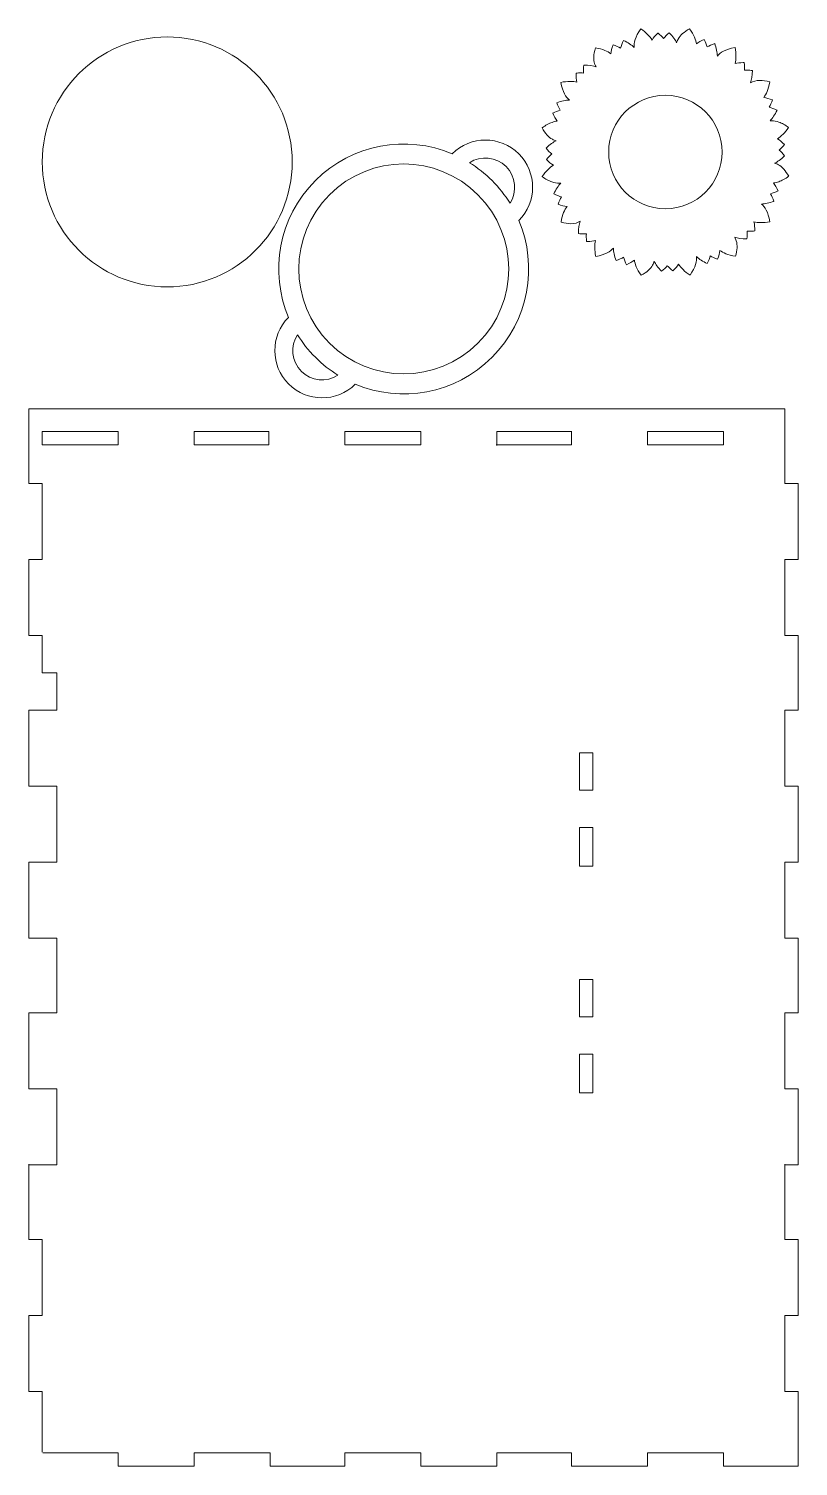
# Model space of a CAD drawing. Header units: millimetres. Extents: x -85 to 85, y -161 to 156.
import ezdxf

# ---------------------------------------------------------------- set-up
doc = ezdxf.new("R2010")
doc.units = ezdxf.units.MM
doc.header["$MEASUREMENT"] = 0
doc.layers.add('Layer 1', color=7, linetype='Continuous')

msp = doc.modelspace()

# ---------------------------------------------------------------- linework, layer by layer
at = {"layer": 'Layer 1', "color": 1, "lineweight": 9}
for points, knots in [([(40.12, 148.44), (40.12, 148.44), (40.14, 148.39), (40.14, 148.39), (40.14, 148.39), (40.21, 148.2), (40.29, 148.02), (40.39, 147.86), (40.39, 147.86), (39.72, 148.09), (38.86, 148.24), (37.69, 148.25), (37.69, 148.25), (37.69, 148.25), (37.68, 148.25), (37.68, 148.25), (37.68, 148.25), (37.68, 148.25), (37.68, 148.24), (37.68, 148.24), (37.68, 148.24), (37.6, 147.6), (37.59, 147.02), (37.64, 146.5), (37.64, 146.5), (37.44, 146.51), (37.23, 146.52), (37.02, 146.52), (37.02, 146.52), (36.69, 146.52), (36.33, 146.5), (35.96, 146.47), (35.96, 146.47), (35.96, 146.47), (35.96, 146.47), (35.96, 146.47), (35.96, 146.47), (35.96, 146.47), (35.96, 146.47), (35.96, 146.47), (35.96, 146.47), (35.94, 145.7), (36, 145.04), (36.14, 144.47), (36.14, 144.47), (35.72, 144.58), (35.22, 144.64), (34.63, 144.64), (34.63, 144.64), (34.03, 144.64), (33.35, 144.57), (32.62, 144.44), (32.62, 144.44), (32.62, 144.44), (32.62, 144.44), (32.62, 144.44), (32.62, 144.44), (32.62, 144.44), (32.62, 144.44), (32.62, 144.44), (32.62, 144.44), (33.01, 142.23), (33.73, 141.17), (34.49, 140.53), (34.49, 140.53), (33.69, 140.51), (32.79, 140.32), (31.74, 139.95), (31.74, 139.95), (31.74, 139.95), (31.73, 139.95), (31.73, 139.95), (31.73, 139.95), (31.73, 139.95), (31.73, 139.94), (31.73, 139.94), (31.73, 139.94), (31.97, 139.27), (32.22, 138.73), (32.49, 138.28), (32.49, 138.28), (31.97, 138.13), (31.42, 137.93), (30.82, 137.65), (30.82, 137.65), (30.82, 137.65), (30.81, 137.65), (30.81, 137.65), (30.81, 137.65), (30.81, 137.65), (30.82, 137.64), (30.82, 137.64), (30.82, 137.64), (31.15, 136.92), (31.49, 136.35), (31.83, 135.9), (31.83, 135.9), (31.45, 135.86), (31.07, 135.77), (30.67, 135.62), (30.67, 135.62), (29.99, 135.37), (29.27, 134.97), (28.48, 134.41), (28.48, 134.41), (28.48, 134.41), (28.48, 134.41), (28.48, 134.41), (28.48, 134.41), (28.48, 134.41), (28.48, 134.4), (28.48, 134.4), (28.48, 134.4), (29.16, 133.17), (29.9, 132.35), (30.74, 131.89), (30.74, 131.89), (31.02, 131.74), (31.3, 131.63), (31.58, 131.56), (31.58, 131.56), (30.95, 131.26), (30.23, 130.76), (29.39, 129.92), (29.39, 129.92), (29.39, 129.92), (29.39, 129.92), (29.39, 129.92), (29.39, 129.92), (29.39, 129.92), (29.39, 129.92), (29.39, 129.92), (29.39, 129.92), (29.8, 129.4), (30.2, 128.98), (30.6, 128.66), (30.6, 128.66), (30.22, 128.32), (29.83, 127.92), (29.43, 127.45), (29.43, 127.45), (29.43, 127.45), (29.43, 127.44), (29.43, 127.44), (29.43, 127.44), (29.43, 127.44), (29.43, 127.44), (29.43, 127.44), (29.43, 127.44), (29.96, 126.88), (30.47, 126.46), (30.97, 126.16), (30.97, 126.16), (30.14, 125.65), (29.33, 124.84), (28.5, 123.65), (28.5, 123.65), (28.5, 123.65), (28.5, 123.65), (28.5, 123.65), (28.5, 123.65), (28.5, 123.65), (28.5, 123.64), (28.5, 123.64), (28.5, 123.64), (29.27, 123.11), (29.97, 122.73), (30.63, 122.49), (30.63, 122.49), (31.2, 122.29), (31.72, 122.19), (32.25, 122.19), (32.25, 122.19), (32.37, 122.19), (32.48, 122.2), (32.59, 122.21), (32.59, 122.21), (32.04, 121.63), (31.53, 120.85), (31.05, 119.85), (31.05, 119.85), (31.05, 119.85), (31.05, 119.85), (31.05, 119.85), (31.05, 119.85), (31.05, 119.85), (31.06, 119.84), (31.06, 119.84), (31.06, 119.84), (31.67, 119.55), (32.24, 119.33), (32.77, 119.19), (32.77, 119.19), (32.5, 118.73), (32.26, 118.19), (32.03, 117.57), (32.03, 117.57), (32.03, 117.57), (32.03, 117.57), (32.03, 117.57), (32.03, 117.57), (32.03, 117.57), (32.03, 117.57), (32.03, 117.57), (32.03, 117.57), (32.75, 117.3), (33.39, 117.13), (33.98, 117.05), (33.98, 117.05), (33.44, 116.37), (32.96, 115.34), (32.67, 113.63), (32.67, 113.63), (32.67, 113.63), (32.67, 113.63), (32.67, 113.63), (32.67, 113.63), (32.67, 113.63), (32.68, 113.63), (32.68, 113.63), (32.68, 113.63), (33.48, 113.39), (34.18, 113.28), (34.82, 113.28), (34.82, 113.28), (35.7, 113.28), (36.35, 113.5), (36.88, 113.8), (36.88, 113.8), (36.64, 113.14), (36.49, 112.27), (36.49, 111.1), (36.49, 111.1), (36.49, 111.1), (36.49, 111.1), (36.49, 111.1), (36.49, 111.1), (36.49, 111.1), (36.49, 111.1), (36.49, 111.1), (36.49, 111.1), (36.88, 111.05), (37.24, 111.03), (37.58, 111.03), (37.58, 111.03), (37.58, 111.03), (37.58, 111.03), (37.58, 111.03), (37.58, 111.03), (37.82, 111.03), (38.03, 111.04), (38.24, 111.06), (38.24, 111.06), (38.2, 110.58), (38.21, 110.02), (38.27, 109.38), (38.27, 109.38), (38.27, 109.38), (38.27, 109.37), (38.27, 109.37), (38.27, 109.37), (38.27, 109.37), (38.27, 109.37), (38.27, 109.37), (38.27, 109.37), (38.36, 109.37), (38.45, 109.37), (38.54, 109.37), (38.54, 109.37), (38.54, 109.37), (38.55, 109.37), (38.55, 109.37), (38.55, 109.37), (39.19, 109.37), (39.77, 109.43), (40.27, 109.56), (40.27, 109.56), (40.03, 108.61), (40.04, 107.46), (40.29, 106.04), (40.29, 106.04), (40.29, 106.04), (40.3, 106.03), (40.3, 106.03), (40.3, 106.03), (40.3, 106.03), (40.3, 106.03), (40.3, 106.03), (40.3, 106.03), (42.5, 106.43), (43.57, 107.15), (44.21, 107.91), (44.21, 107.91), (44.22, 107.11), (44.41, 106.2), (44.78, 105.15), (44.78, 105.15), (44.78, 105.15), (44.79, 105.15), (44.79, 105.15), (44.79, 105.15), (44.79, 105.15), (44.79, 105.15), (44.79, 105.15), (44.79, 105.15), (45.47, 105.39), (46.01, 105.64), (46.46, 105.9), (46.46, 105.9), (46.6, 105.39), (46.81, 104.83), (47.09, 104.24), (47.09, 104.24), (47.09, 104.24), (47.09, 104.23), (47.09, 104.23), (47.09, 104.23), (47.09, 104.23), (47.09, 104.23), (47.09, 104.23), (47.09, 104.23), (47.82, 104.57), (48.39, 104.91), (48.83, 105.25), (48.83, 105.25), (48.93, 104.38), (49.32, 103.31), (50.33, 101.9), (50.33, 101.9), (50.33, 101.9), (50.33, 101.9), (50.33, 101.9), (50.33, 101.9), (50.33, 101.9), (50.33, 101.9), (50.33, 101.9), (50.33, 101.9), (51.57, 102.58), (52.39, 103.32), (52.85, 104.16), (52.85, 104.16), (53, 104.44), (53.1, 104.72), (53.18, 105), (53.18, 105), (53.48, 104.36), (53.99, 103.64), (54.81, 102.81), (54.81, 102.81), (54.81, 102.81), (54.82, 102.81), (54.82, 102.81), (54.82, 102.81), (54.82, 102.81), (54.82, 102.81), (54.82, 102.81), (54.82, 102.81), (55.33, 103.21), (55.75, 103.61), (56.08, 104.02), (56.08, 104.02), (56.4, 103.65), (56.79, 103.26), (57.29, 102.85), (57.29, 102.85), (57.29, 102.85), (57.29, 102.85), (57.29, 102.85), (57.29, 102.85), (57.29, 102.85), (57.3, 102.85), (57.3, 102.85), (57.3, 102.85), (57.85, 103.37), (58.27, 103.89), (58.58, 104.39), (58.58, 104.39), (59.08, 103.56), (59.9, 102.75), (61.09, 101.92), (61.09, 101.92), (61.09, 101.92), (61.09, 101.92), (61.09, 101.92), (61.09, 101.92), (61.09, 101.92), (61.09, 101.92), (61.09, 101.92), (61.09, 101.92), (62.37, 103.76), (62.61, 105.02), (62.53, 106.01), (62.53, 106.01), (63.11, 105.46), (63.88, 104.95), (64.89, 104.47), (64.89, 104.47), (64.89, 104.47), (64.89, 104.47), (64.89, 104.47), (64.89, 104.47), (64.89, 104.47), (64.89, 104.47), (64.89, 104.47), (64.89, 104.47), (65.2, 105.12), (65.41, 105.68), (65.54, 106.18), (65.54, 106.18), (66.01, 105.92), (66.54, 105.68), (67.16, 105.45), (67.16, 105.45), (67.16, 105.45), (67.17, 105.45), (67.17, 105.45), (67.17, 105.45), (67.17, 105.45), (67.17, 105.45), (67.17, 105.45), (67.17, 105.45), (67.45, 106.2), (67.61, 106.84), (67.68, 107.4), (67.68, 107.4), (68.37, 106.86), (69.4, 106.37), (71.1, 106.09), (71.1, 106.09), (71.1, 106.09), (71.11, 106.09), (71.11, 106.09), (71.11, 106.09), (71.11, 106.09), (71.11, 106.09), (71.11, 106.09), (71.11, 106.09), (71.5, 107.45), (71.56, 108.55), (71.29, 109.47), (71.29, 109.47), (71.29, 109.47), (70.93, 110.3), (70.93, 110.3), (70.93, 110.3), (71.6, 110.06), (72.46, 109.91), (73.63, 109.91), (73.63, 109.91), (73.63, 109.91), (73.64, 109.91), (73.64, 109.91), (73.64, 109.91), (73.64, 109.91), (73.64, 109.91), (73.64, 109.91), (73.64, 109.91), (73.72, 110.56), (73.73, 111.14), (73.67, 111.66), (73.67, 111.66), (73.88, 111.64), (74.08, 111.63), (74.3, 111.63), (74.3, 111.63), (74.3, 111.63), (74.3, 111.63), (74.3, 111.63), (74.3, 111.63), (74.63, 111.63), (74.99, 111.65), (75.36, 111.68), (75.36, 111.68), (75.36, 111.68), (75.36, 111.68), (75.36, 111.68), (75.36, 111.68), (75.36, 111.68), (75.36, 111.69), (75.36, 111.69), (75.36, 111.69), (75.38, 112.45), (75.32, 113.11), (75.18, 113.68), (75.18, 113.68), (75.6, 113.58), (76.1, 113.51), (76.69, 113.51), (76.69, 113.51), (77.29, 113.51), (77.96, 113.58), (78.7, 113.71), (78.7, 113.71), (78.7, 113.71), (78.7, 113.71), (78.7, 113.71), (78.7, 113.71), (78.7, 113.71), (78.7, 113.72), (78.7, 113.72), (78.7, 113.72), (78.31, 115.92), (77.58, 116.98), (76.83, 117.62), (76.83, 117.62), (77.63, 117.64), (78.53, 117.83), (79.58, 118.2), (79.58, 118.2), (79.58, 118.2), (79.59, 118.2), (79.59, 118.2), (79.59, 118.2), (79.59, 118.2), (79.59, 118.21), (79.59, 118.21), (79.59, 118.21), (79.35, 118.88), (79.09, 119.43), (78.83, 119.88), (78.83, 119.88), (79.35, 120.02), (79.9, 120.23), (80.5, 120.5), (80.5, 120.5), (80.5, 120.5), (80.5, 120.51), (80.5, 120.51), (80.5, 120.51), (80.5, 120.51), (80.5, 120.51), (80.5, 120.51), (80.5, 120.51), (80.17, 121.24), (79.83, 121.8), (79.49, 122.25), (79.49, 122.25), (79.87, 122.29), (80.25, 122.39), (80.65, 122.53), (80.65, 122.53), (81.33, 122.78), (82.05, 123.18), (82.83, 123.74), (82.83, 123.74), (82.83, 123.74), (82.84, 123.75), (82.84, 123.75), (82.84, 123.75), (82.84, 123.75), (82.84, 123.75), (82.84, 123.75), (82.84, 123.75), (82.16, 124.98), (81.42, 125.81), (80.57, 126.26), (80.57, 126.26), (80.29, 126.42), (80.01, 126.52), (79.74, 126.6), (79.74, 126.6), (80.36, 126.9), (81.08, 127.4), (81.93, 128.23), (81.93, 128.23), (81.93, 128.23), (81.93, 128.23), (81.93, 128.23), (81.93, 128.23), (81.93, 128.23), (81.93, 128.24), (81.93, 128.24), (81.93, 128.24), (81.52, 128.75), (81.12, 129.17), (80.72, 129.5), (80.72, 129.5), (81.1, 129.83), (81.49, 130.23), (81.89, 130.71), (81.89, 130.71), (81.89, 130.71), (81.89, 130.71), (81.89, 130.71), (81.89, 130.71), (81.89, 130.71), (81.89, 130.71), (81.89, 130.71), (81.89, 130.71), (81.36, 131.27), (80.85, 131.69), (80.34, 132), (80.34, 132), (81.18, 132.5), (81.99, 133.32), (82.82, 134.5), (82.82, 134.5), (82.82, 134.5), (82.82, 134.51), (82.82, 134.51), (82.82, 134.51), (82.82, 134.51), (82.81, 134.51), (82.81, 134.51), (82.81, 134.51), (82.05, 135.05), (81.35, 135.42), (80.68, 135.66), (80.68, 135.66), (80.12, 135.86), (79.6, 135.96), (79.07, 135.96), (79.07, 135.96), (78.95, 135.96), (78.84, 135.95), (78.72, 135.94), (78.72, 135.94), (79.28, 136.52), (79.78, 137.3), (80.27, 138.3), (80.27, 138.3), (80.27, 138.3), (80.27, 138.31), (80.27, 138.31), (80.27, 138.31), (80.27, 138.31), (80.26, 138.31), (80.26, 138.31), (80.26, 138.31), (79.65, 138.6), (79.08, 138.82), (78.55, 138.96), (78.55, 138.96), (78.82, 139.43), (79.06, 139.96), (79.29, 140.58), (79.29, 140.58), (79.29, 140.58), (79.29, 140.58), (79.29, 140.58), (79.29, 140.58), (79.29, 140.58), (79.28, 140.59), (79.28, 140.59), (79.28, 140.59), (78.57, 140.85), (77.92, 141.02), (77.34, 141.1), (77.34, 141.1), (77.88, 141.78), (78.36, 142.82), (78.65, 144.52), (78.65, 144.52), (78.65, 144.52), (78.65, 144.53), (78.65, 144.53), (78.65, 144.53), (78.65, 144.53), (78.64, 144.53), (78.64, 144.53), (78.64, 144.53), (77.84, 144.76), (77.14, 144.87), (76.5, 144.87), (76.5, 144.87), (75.62, 144.87), (74.97, 144.65), (74.44, 144.35), (74.44, 144.35), (74.67, 145.01), (74.83, 145.88), (74.83, 147.05), (74.83, 147.05), (74.83, 147.05), (74.83, 147.05), (74.83, 147.05), (74.83, 147.05), (74.83, 147.05), (74.83, 147.06), (74.83, 147.06), (74.83, 147.06), (74.44, 147.1), (74.07, 147.13), (73.74, 147.13), (73.74, 147.13), (73.5, 147.13), (73.28, 147.11), (73.08, 147.09), (73.08, 147.09), (73.11, 147.58), (73.11, 148.13), (73.05, 148.78), (73.05, 148.78), (73.05, 148.78), (73.05, 148.78), (73.05, 148.78), (73.05, 148.78), (73.05, 148.78), (73.05, 148.78), (73.05, 148.78), (73.05, 148.78), (72.95, 148.78), (72.86, 148.78), (72.77, 148.78), (72.77, 148.78), (72.12, 148.78), (71.55, 148.72), (71.05, 148.59), (71.05, 148.59), (71.29, 149.54), (71.28, 150.69), (71.02, 152.12), (71.02, 152.12), (71.02, 152.12), (71.02, 152.12), (71.02, 152.12), (71.02, 152.12), (71.02, 152.12), (71.02, 152.12), (71.02, 152.12), (71.02, 152.12), (68.81, 151.73), (67.75, 151), (67.11, 150.24), (67.11, 150.24), (67.09, 151.04), (66.9, 151.95), (66.53, 153), (66.53, 153), (66.53, 153), (66.53, 153), (66.53, 153), (66.53, 153), (66.53, 153), (66.53, 153), (66.53, 153), (66.53, 153), (65.85, 152.76), (65.31, 152.51), (64.86, 152.25), (64.86, 152.25), (64.71, 152.77), (64.51, 153.32), (64.23, 153.92), (64.23, 153.92), (64.23, 153.92), (64.23, 153.92), (64.23, 153.92), (64.23, 153.92), (64.23, 153.92), (64.23, 153.92), (64.23, 153.92), (64.23, 153.92), (63.5, 153.58), (62.93, 153.24), (62.49, 152.91), (62.49, 152.91), (62.39, 153.78), (62, 154.85), (60.99, 156.25), (60.99, 156.25), (60.99, 156.25), (60.99, 156.26), (60.99, 156.26), (60.99, 156.26), (60.99, 156.26), (60.99, 156.25), (60.99, 156.25), (60.99, 156.25), (59.75, 155.57), (58.93, 154.83), (58.47, 153.99), (58.47, 153.99), (58.32, 153.71), (58.21, 153.43), (58.14, 153.16), (58.14, 153.16), (57.84, 153.79), (57.33, 154.51), (56.51, 155.34), (56.51, 155.34), (56.51, 155.34), (56.5, 155.35), (56.5, 155.35), (56.5, 155.35), (56.5, 155.35), (56.5, 155.34), (56.5, 155.34), (56.5, 155.34), (55.99, 154.94), (55.57, 154.54), (55.24, 154.13), (55.24, 154.13), (54.92, 154.5), (54.53, 154.89), (54.03, 155.31), (54.03, 155.31), (54.03, 155.31), (54.03, 155.31), (54.03, 155.31), (54.03, 155.31), (54.03, 155.31), (54.02, 155.31), (54.02, 155.31), (54.02, 155.31), (53.47, 154.78), (53.05, 154.27), (52.74, 153.76), (52.74, 153.76), (52.24, 154.6), (51.42, 155.41), (50.23, 156.23), (50.23, 156.23), (50.23, 156.23), (50.23, 156.23), (50.23, 156.23), (50.23, 156.23), (50.23, 156.23), (50.23, 156.23), (50.23, 156.23), (50.23, 156.23), (48.94, 154.39), (48.71, 153.13), (48.79, 152.14), (48.79, 152.14), (48.21, 152.69), (47.44, 153.2), (46.43, 153.68), (46.43, 153.68), (46.43, 153.68), (46.43, 153.68), (46.43, 153.68), (46.43, 153.68), (46.43, 153.68), (46.43, 153.68), (46.43, 153.68), (46.43, 153.68), (46.12, 153.03), (45.91, 152.47), (45.78, 151.97), (45.78, 151.97), (45.31, 152.23), (44.77, 152.48), (44.16, 152.7), (44.16, 152.7), (44.16, 152.7), (44.15, 152.7), (44.15, 152.7), (44.15, 152.7), (44.15, 152.7), (44.15, 152.7), (44.15, 152.7), (44.15, 152.7), (43.87, 151.95), (43.71, 151.31), (43.64, 150.75), (43.64, 150.75), (43.64, 150.75), (43.64, 150.74), (43.64, 150.74), (43.64, 150.74), (42.95, 151.29), (41.92, 151.77), (40.22, 152.05), (40.22, 152.05), (39.76, 150.48), (39.8, 149.41), (40.06, 148.6), (40.06, 148.6), (40.06, 148.6), (40.12, 148.44), (40.12, 148.44)], [0, 0, 0, 0, 0.004566, 0.004566, 0.004566, 0.004566, 0.009132, 0.009132, 0.009132, 0.009132, 0.013699, 0.013699, 0.013699, 0.013699, 0.018265, 0.018265, 0.018265, 0.018265, 0.022831, 0.022831, 0.022831, 0.022831, 0.027397, 0.027397, 0.027397, 0.027397, 0.031963, 0.031963, 0.031963, 0.031963, 0.03653, 0.03653, 0.03653, 0.03653, 0.041096, 0.041096, 0.041096, 0.041096, 0.045662, 0.045662, 0.045662, 0.045662, 0.050228, 0.050228, 0.050228, 0.050228, 0.054795, 0.054795, 0.054795, 0.054795, 0.059361, 0.059361, 0.059361, 0.059361, 0.063927, 0.063927, 0.063927, 0.063927, 0.068493, 0.068493, 0.068493, 0.068493, 0.073059, 0.073059, 0.073059, 0.073059, 0.077626, 0.077626, 0.077626, 0.077626, 0.082192, 0.082192, 0.082192, 0.082192, 0.086758, 0.086758, 0.086758, 0.086758, 0.091324, 0.091324, 0.091324, 0.091324, 0.09589, 0.09589, 0.09589, 0.09589, 0.100457, 0.100457, 0.100457, 0.100457, 0.105023, 0.105023, 0.105023, 0.105023, 0.109589, 0.109589, 0.109589, 0.109589, 0.114155, 0.114155, 0.114155, 0.114155, 0.118721, 0.118721, 0.118721, 0.118721, 0.123288, 0.123288, 0.123288, 0.123288, 0.127854, 0.127854, 0.127854, 0.127854, 0.13242, 0.13242, 0.13242, 0.13242, 0.136986, 0.136986, 0.136986, 0.136986, 0.141553, 0.141553, 0.141553, 0.141553, 0.146119, 0.146119, 0.146119, 0.146119, 0.150685, 0.150685, 0.150685, 0.150685, 0.155251, 0.155251, 0.155251, 0.155251, 0.159817, 0.159817, 0.159817, 0.159817, 0.164384, 0.164384, 0.164384, 0.164384, 0.16895, 0.16895, 0.16895, 0.16895, 0.173516, 0.173516, 0.173516, 0.173516, 0.178082, 0.178082, 0.178082, 0.178082, 0.182648, 0.182648, 0.182648, 0.182648, 0.187215, 0.187215, 0.187215, 0.187215, 0.191781, 0.191781, 0.191781, 0.191781, 0.196347, 0.196347, 0.196347, 0.196347, 0.200913, 0.200913, 0.200913, 0.200913, 0.205479, 0.205479, 0.205479, 0.205479, 0.210046, 0.210046, 0.210046, 0.210046, 0.214612, 0.214612, 0.214612, 0.214612, 0.219178, 0.219178, 0.219178, 0.219178, 0.223744, 0.223744, 0.223744, 0.223744, 0.228311, 0.228311, 0.228311, 0.228311, 0.232877, 0.232877, 0.232877, 0.232877, 0.237443, 0.237443, 0.237443, 0.237443, 0.242009, 0.242009, 0.242009, 0.242009, 0.246575, 0.246575, 0.246575, 0.246575, 0.251142, 0.251142, 0.251142, 0.251142, 0.255708, 0.255708, 0.255708, 0.255708, 0.260274, 0.260274, 0.260274, 0.260274, 0.26484, 0.26484, 0.26484, 0.26484, 0.269406, 0.269406, 0.269406, 0.269406, 0.273973, 0.273973, 0.273973, 0.273973, 0.278539, 0.278539, 0.278539, 0.278539, 0.283105, 0.283105, 0.283105, 0.283105, 0.287671, 0.287671, 0.287671, 0.287671, 0.292237, 0.292237, 0.292237, 0.292237, 0.296804, 0.296804, 0.296804, 0.296804, 0.30137, 0.30137, 0.30137, 0.30137, 0.305936, 0.305936, 0.305936, 0.305936, 0.310502, 0.310502, 0.310502, 0.310502, 0.315068, 0.315068, 0.315068, 0.315069, 0.319635, 0.319635, 0.319635, 0.319635, 0.324201, 0.324201, 0.324201, 0.324201, 0.328767, 0.328767, 0.328767, 0.328767, 0.333333, 0.333333, 0.333333, 0.333333, 0.3379, 0.3379, 0.3379, 0.3379, 0.342466, 0.342466, 0.342466, 0.342466, 0.347032, 0.347032, 0.347032, 0.347032, 0.351598, 0.351598, 0.351598, 0.351598, 0.356164, 0.356164, 0.356164, 0.356164, 0.360731, 0.360731, 0.360731, 0.360731, 0.365297, 0.365297, 0.365297, 0.365297, 0.369863, 0.369863, 0.369863, 0.369863, 0.374429, 0.374429, 0.374429, 0.374429, 0.378995, 0.378995, 0.378995, 0.378995, 0.383562, 0.383562, 0.383562, 0.383562, 0.388128, 0.388128, 0.388128, 0.388128, 0.392694, 0.392694, 0.392694, 0.392694, 0.39726, 0.39726, 0.39726, 0.39726, 0.401826, 0.401826, 0.401826, 0.401826, 0.406393, 0.406393, 0.406393, 0.406393, 0.410959, 0.410959, 0.410959, 0.410959, 0.415525, 0.415525, 0.415525, 0.415525, 0.420091, 0.420091, 0.420091, 0.420091, 0.424658, 0.424658, 0.424658, 0.424658, 0.429224, 0.429224, 0.429224, 0.429224, 0.43379, 0.43379, 0.43379, 0.43379, 0.438356, 0.438356, 0.438356, 0.438356, 0.442922, 0.442922, 0.442922, 0.442922, 0.447489, 0.447489, 0.447489, 0.447489, 0.452055, 0.452055, 0.452055, 0.452055, 0.456621, 0.456621, 0.456621, 0.456621, 0.461187, 0.461187, 0.461187, 0.461187, 0.465753, 0.465753, 0.465753, 0.465753, 0.47032, 0.47032, 0.47032, 0.47032, 0.474886, 0.474886, 0.474886, 0.474886, 0.479452, 0.479452, 0.479452, 0.479452, 0.484018, 0.484018, 0.484018, 0.484018, 0.488584, 0.488584, 0.488584, 0.488584, 0.493151, 0.493151, 0.493151, 0.493151, 0.497717, 0.497717, 0.497717, 0.497717, 0.502283, 0.502283, 0.502283, 0.502283, 0.506849, 0.506849, 0.506849, 0.506849, 0.511416, 0.511416, 0.511416, 0.511416, 0.515982, 0.515982, 0.515982, 0.515982, 0.520548, 0.520548, 0.520548, 0.520548, 0.525114, 0.525114, 0.525114, 0.525114, 0.52968, 0.52968, 0.52968, 0.52968, 0.534247, 0.534247, 0.534247, 0.534247, 0.538813, 0.538813, 0.538813, 0.538813, 0.543379, 0.543379, 0.543379, 0.543379, 0.547945, 0.547945, 0.547945, 0.547945, 0.552511, 0.552511, 0.552511, 0.552511, 0.557078, 0.557078, 0.557078, 0.557078, 0.561644, 0.561644, 0.561644, 0.561644, 0.56621, 0.56621, 0.56621, 0.56621, 0.570776, 0.570776, 0.570776, 0.570776, 0.575342, 0.575342, 0.575342, 0.575342, 0.579909, 0.579909, 0.579909, 0.579909, 0.584475, 0.584475, 0.584475, 0.584475, 0.589041, 0.589041, 0.589041, 0.589041, 0.593607, 0.593607, 0.593607, 0.593607, 0.598174, 0.598174, 0.598174, 0.598174, 0.60274, 0.60274, 0.60274, 0.60274, 0.607306, 0.607306, 0.607306, 0.607306, 0.611872, 0.611872, 0.611872, 0.611872, 0.616438, 0.616438, 0.616438, 0.616438, 0.621005, 0.621005, 0.621005, 0.621005, 0.625571, 0.625571, 0.625571, 0.625571, 0.630137, 0.630137, 0.630137, 0.630137, 0.634703, 0.634703, 0.634703, 0.634703, 0.639269, 0.639269, 0.639269, 0.639269, 0.643836, 0.643836, 0.643836, 0.643836, 0.648402, 0.648402, 0.648402, 0.648402, 0.652968, 0.652968, 0.652968, 0.652968, 0.657534, 0.657534, 0.657534, 0.657534, 0.6621, 0.6621, 0.6621, 0.6621, 0.666667, 0.666667, 0.666667, 0.666667, 0.671233, 0.671233, 0.671233, 0.671233, 0.675799, 0.675799, 0.675799, 0.675799, 0.680365, 0.680365, 0.680365, 0.680365, 0.684932, 0.684932, 0.684932, 0.684932, 0.689498, 0.689498, 0.689498, 0.689498, 0.694064, 0.694064, 0.694064, 0.694064, 0.69863, 0.69863, 0.69863, 0.69863, 0.703196, 0.703196, 0.703196, 0.703196, 0.707763, 0.707763, 0.707763, 0.707763, 0.712329, 0.712329, 0.712329, 0.712329, 0.716895, 0.716895, 0.716895, 0.716895, 0.721461, 0.721461, 0.721461, 0.721461, 0.726027, 0.726027, 0.726027, 0.726027, 0.730594, 0.730594, 0.730594, 0.730594, 0.73516, 0.73516, 0.73516, 0.73516, 0.739726, 0.739726, 0.739726, 0.739726, 0.744292, 0.744292, 0.744292, 0.744292, 0.748858, 0.748858, 0.748858, 0.748858, 0.753425, 0.753425, 0.753425, 0.753425, 0.757991, 0.757991, 0.757991, 0.757991, 0.762557, 0.762557, 0.762557, 0.762557, 0.767123, 0.767123, 0.767123, 0.767123, 0.771689, 0.771689, 0.771689, 0.77169, 0.776256, 0.776256, 0.776256, 0.776256, 0.780822, 0.780822, 0.780822, 0.780822, 0.785388, 0.785388, 0.785388, 0.785388, 0.789954, 0.789954, 0.789954, 0.789954, 0.794521, 0.794521, 0.794521, 0.794521, 0.799087, 0.799087, 0.799087, 0.799087, 0.803653, 0.803653, 0.803653, 0.803653, 0.808219, 0.808219, 0.808219, 0.808219, 0.812785, 0.812785, 0.812785, 0.812785, 0.817352, 0.817352, 0.817352, 0.817352, 0.821918, 0.821918, 0.821918, 0.821918, 0.826484, 0.826484, 0.826484, 0.826484, 0.83105, 0.83105, 0.83105, 0.83105, 0.835616, 0.835616, 0.835616, 0.835616, 0.840183, 0.840183, 0.840183, 0.840183, 0.844749, 0.844749, 0.844749, 0.844749, 0.849315, 0.849315, 0.849315, 0.849315, 0.853881, 0.853881, 0.853881, 0.853881, 0.858447, 0.858447, 0.858447, 0.858447, 0.863014, 0.863014, 0.863014, 0.863014, 0.86758, 0.86758, 0.86758, 0.86758, 0.872146, 0.872146, 0.872146, 0.872146, 0.876712, 0.876712, 0.876712, 0.876712, 0.881279, 0.881279, 0.881279, 0.881279, 0.885845, 0.885845, 0.885845, 0.885845, 0.890411, 0.890411, 0.890411, 0.890411, 0.894977, 0.894977, 0.894977, 0.894977, 0.899543, 0.899543, 0.899543, 0.899543, 0.90411, 0.90411, 0.90411, 0.90411, 0.908676, 0.908676, 0.908676, 0.908676, 0.913242, 0.913242, 0.913242, 0.913242, 0.917808, 0.917808, 0.917808, 0.917808, 0.922374, 0.922374, 0.922374, 0.922374, 0.926941, 0.926941, 0.926941, 0.926941, 0.931507, 0.931507, 0.931507, 0.931507, 0.936073, 0.936073, 0.936073, 0.936073, 0.940639, 0.940639, 0.940639, 0.940639, 0.945205, 0.945205, 0.945205, 0.945205, 0.949772, 0.949772, 0.949772, 0.949772, 0.954338, 0.954338, 0.954338, 0.954338, 0.958904, 0.958904, 0.958904, 0.958904, 0.96347, 0.96347, 0.96347, 0.96347, 0.968037, 0.968037, 0.968037, 0.968037, 0.972603, 0.972603, 0.972603, 0.972603, 0.977169, 0.977169, 0.977169, 0.977169, 0.981735, 0.981735, 0.981735, 0.981735, 0.986301, 0.986301, 0.986301, 0.986301, 0.990868, 0.990868, 0.990868, 0.990868, 1, 1, 1, 1]), ([(-26.61, 126.9), (-26.61, 111.68), (-38.94, 99.35), (-54.16, 99.35), (-54.16, 99.35), (-69.37, 99.35), (-81.7, 111.68), (-81.7, 126.9), (-81.7, 126.9), (-81.7, 142.11), (-69.37, 154.44), (-54.16, 154.44), (-54.16, 154.44), (-38.94, 154.44), (-26.61, 142.11), (-26.61, 126.9)], [0, 0, 0, 0, 0.2, 0.2, 0.2, 0.2, 0.4, 0.4, 0.4, 0.4, 0.6, 0.6, 0.6, 0.6, 1, 1, 1, 1]), ([(43.16, 129.08), (43.16, 135.98), (48.76, 141.58), (55.66, 141.58), (55.66, 141.58), (62.56, 141.58), (68.16, 135.98), (68.16, 129.08), (68.16, 129.08), (68.16, 122.17), (62.56, 116.58), (55.66, 116.58), (55.66, 116.58), (48.76, 116.58), (43.16, 122.17), (43.16, 129.08)], [0, 0, 0, 0, 0.2, 0.2, 0.2, 0.2, 0.4, 0.4, 0.4, 0.4, 0.6, 0.6, 0.6, 0.6, 1, 1, 1, 1]), ([(-27.42, 92.63), (-31.62, 102.64), (-29.65, 114.63), (-21.5, 122.78), (-21.5, 122.78), (-13.35, 130.93), (-1.36, 132.9), (8.65, 128.7), (8.65, 128.7), (12.72, 132.73), (19.28, 132.72), (23.34, 128.67), (23.34, 128.67), (27.4, 124.61), (27.41, 118.04), (23.38, 113.97), (23.38, 113.97), (27.58, 103.96), (25.6, 91.98), (17.45, 83.82), (17.45, 83.82), (9.3, 75.67), (-2.68, 73.7), (-12.69, 77.9), (-12.69, 77.9), (-16.77, 73.87), (-23.33, 73.88), (-27.39, 77.94), (-27.39, 77.94), (-31.44, 81.99), (-31.45, 88.56), (-27.42, 92.63)], [0, 0, 0, 0, 0.111111, 0.111111, 0.111111, 0.111111, 0.222222, 0.222222, 0.222222, 0.222222, 0.333333, 0.333333, 0.333333, 0.333333, 0.444444, 0.444444, 0.444444, 0.444444, 0.555556, 0.555556, 0.555556, 0.555556, 0.666667, 0.666667, 0.666667, 0.666667, 0.777778, 0.777778, 0.777778, 0.777778, 1, 1, 1, 1]), ([(14.34, 119.66), (23.37, 110.63), (23.37, 95.98), (14.34, 86.94), (14.34, 86.94), (5.3, 77.91), (-9.35, 77.91), (-18.38, 86.94), (-18.38, 86.94), (-27.42, 95.98), (-27.42, 110.63), (-18.38, 119.66), (-18.38, 119.66), (-9.35, 128.7), (5.3, 128.7), (14.34, 119.66)], [0, 0, 0, 0, 0.2, 0.2, 0.2, 0.2, 0.4, 0.4, 0.4, 0.4, 0.6, 0.6, 0.6, 0.6, 1, 1, 1, 1]), ([(21.41, 117.79), (23.03, 120.3), (22.74, 123.68), (20.55, 125.87), (20.55, 125.87), (18.35, 128.07), (14.97, 128.35), (12.47, 126.73), (12.47, 126.73), (14.24, 125.63), (15.92, 124.32), (17.45, 122.78), (17.45, 122.78), (18.99, 121.24), (20.31, 119.57), (21.41, 117.79)], [0, 0, 0, 0, 0.2, 0.2, 0.2, 0.2, 0.4, 0.4, 0.4, 0.4, 0.6, 0.6, 0.6, 0.6, 1, 1, 1, 1]), ([(-16.52, 79.87), (-19.02, 78.25), (-22.4, 78.54), (-24.59, 80.73), (-24.59, 80.73), (-26.79, 82.93), (-27.07, 86.31), (-25.45, 88.81), (-25.45, 88.81), (-24.36, 87.04), (-23.04, 85.36), (-21.5, 83.82), (-21.5, 83.82), (-19.96, 82.29), (-18.29, 80.97), (-16.52, 79.87)], [0, 0, 0, 0, 0.2, 0.2, 0.2, 0.2, 0.4, 0.4, 0.4, 0.4, 0.6, 0.6, 0.6, 0.6, 1, 1, 1, 1]), ([(-81.59, -157.71), (-81.59, -157.71), (-64.98, -157.71), (-64.98, -157.71), (-64.98, -157.71), (-64.98, -157.71), (-64.98, -160.65), (-64.98, -160.65), (-64.98, -160.65), (-64.98, -160.65), (-48.22, -160.65), (-48.22, -160.65), (-48.22, -160.65), (-48.22, -160.65), (-48.22, -157.71), (-48.22, -157.71), (-48.22, -157.71), (-48.22, -157.71), (-31.47, -157.71), (-31.47, -157.71), (-31.47, -157.71), (-31.47, -157.71), (-31.47, -160.65), (-31.47, -160.65), (-31.47, -160.65), (-31.47, -160.65), (-15.01, -160.65), (-15.01, -160.65), (-15.01, -160.65), (-15.01, -160.65), (-15.01, -157.71), (-15.01, -157.71), (-15.01, -157.71), (-15.01, -157.71), (1.75, -157.71), (1.75, -157.71), (1.75, -157.71), (1.75, -157.71), (1.75, -160.65), (1.75, -160.65), (1.75, -160.65), (1.75, -160.65), (18.51, -160.65), (18.51, -160.65), (18.51, -160.65), (18.51, -160.65), (18.51, -157.71), (18.51, -157.71), (18.51, -157.71), (18.51, -157.71), (34.97, -157.71), (34.97, -157.71), (34.97, -157.71), (34.97, -157.71), (34.97, -160.65), (34.97, -160.65), (34.97, -160.65), (34.97, -160.65), (35.03, -160.65), (35.03, -160.65), (35.03, -160.65), (35.03, -160.65), (51.73, -160.65), (51.73, -160.65), (51.73, -160.65), (51.73, -160.65), (51.73, -157.71), (51.73, -157.71), (51.73, -157.71), (51.73, -157.71), (68.48, -157.71), (68.48, -157.71), (68.48, -157.71), (68.48, -157.71), (68.48, -160.65), (68.48, -160.65), (68.48, -160.65), (68.48, -160.65), (84.94, -160.65), (84.94, -160.65), (84.94, -160.65), (84.94, -160.65), (84.94, -144.19), (84.94, -144.19), (84.94, -144.19), (84.94, -144.19), (82, -144.19), (82, -144.19), (82, -144.19), (82, -144.19), (82, -127.43), (82, -127.43), (82, -127.43), (82, -127.43), (84.94, -127.43), (84.94, -127.43), (84.94, -127.43), (84.94, -127.43), (84.94, -110.68), (84.94, -110.68), (84.94, -110.68), (84.94, -110.68), (82, -110.68), (82, -110.68), (82, -110.68), (82, -110.68), (82, -94.09), (82, -94.09), (82, -94.09), (82, -94.09), (82, -94.21), (82, -94.21), (82, -94.21), (82, -94.21), (84.94, -94.21), (84.94, -94.21), (84.94, -94.21), (84.94, -94.21), (84.94, -77.46), (84.94, -77.46), (84.94, -77.46), (84.94, -77.46), (82, -77.46), (82, -77.46), (82, -77.46), (82, -77.46), (82, -60.7), (82, -60.7), (82, -60.7), (82, -60.7), (84.94, -60.7), (84.94, -60.7), (84.94, -60.7), (84.94, -60.7), (84.94, -44.24), (84.94, -44.24), (84.94, -44.24), (84.94, -44.24), (82, -44.24), (82, -44.24), (82, -44.24), (82, -44.24), (82, -27.48), (82, -27.48), (82, -27.48), (82, -27.48), (84.94, -27.48), (84.94, -27.48), (84.94, -27.48), (84.94, -27.48), (84.94, -10.73), (84.94, -10.73), (84.94, -10.73), (84.94, -10.73), (82, -10.73), (82, -10.73), (82, -10.73), (82, -10.73), (82, 6.03), (82, 6.03), (82, 6.03), (82, 6.03), (84.94, 6.03), (84.94, 6.03), (84.94, 6.03), (84.94, 6.03), (84.94, 22.49), (84.94, 22.49), (84.94, 22.49), (84.94, 22.49), (82, 22.49), (82, 22.49), (82, 22.49), (82, 22.49), (82, 39.22), (82, 39.22), (82, 39.22), (82, 39.22), (82, 39.25), (82, 39.25), (82, 39.25), (82, 39.25), (84.94, 39.25), (84.94, 39.25), (84.94, 39.25), (84.94, 39.25), (84.94, 56), (84.94, 56), (84.94, 56), (84.94, 56), (82, 56), (82, 56), (82, 56), (82, 56), (82, 72.47), (82, 72.47), (82, 72.47), (82, 72.47), (-84.68, 72.47), (-84.68, 72.47), (-84.68, 72.47), (-84.68, 72.47), (-84.68, 56), (-84.68, 56), (-84.68, 56), (-84.68, 56), (-81.74, 56), (-81.74, 56), (-81.74, 56), (-81.74, 56), (-81.74, 39.25), (-81.74, 39.25), (-81.74, 39.25), (-81.74, 39.25), (-84.68, 39.25), (-84.68, 39.25), (-84.68, 39.25), (-84.68, 39.25), (-84.68, 39.22), (-84.68, 39.22), (-84.68, 39.22), (-84.68, 39.22), (-84.68, 22.49), (-84.68, 22.49), (-84.68, 22.49), (-84.68, 22.49), (-81.74, 22.49), (-81.74, 22.49), (-81.74, 22.49), (-81.74, 22.49), (-81.74, 14.26), (-81.74, 14.26), (-81.74, 14.26), (-81.74, 14.26), (-78.5, 14.26), (-78.5, 14.26), (-78.5, 14.26), (-78.5, 14.26), (-78.5, 6.03), (-78.5, 6.03), (-78.5, 6.03), (-78.5, 6.03), (-84.68, 6.03), (-84.68, 6.03), (-84.68, 6.03), (-84.68, 6.03), (-84.68, -10.73), (-84.68, -10.73), (-84.68, -10.73), (-84.68, -10.73), (-78.5, -10.73), (-78.5, -10.73), (-78.5, -10.73), (-78.5, -10.73), (-78.5, -27.48), (-78.5, -27.48), (-78.5, -27.48), (-78.5, -27.48), (-84.68, -27.48), (-84.68, -27.48), (-84.68, -27.48), (-84.68, -27.48), (-84.68, -44.24), (-84.68, -44.24), (-84.68, -44.24), (-84.68, -44.24), (-78.5, -44.24), (-78.5, -44.24), (-78.5, -44.24), (-78.5, -44.24), (-78.5, -60.7), (-78.5, -60.7), (-78.5, -60.7), (-78.5, -60.7), (-84.68, -60.7), (-84.68, -60.7), (-84.68, -60.7), (-84.68, -60.7), (-84.68, -77.46), (-84.68, -77.46), (-84.68, -77.46), (-84.68, -77.46), (-78.5, -77.46), (-78.5, -77.46), (-78.5, -77.46), (-78.5, -77.46), (-78.5, -94.21), (-78.5, -94.21), (-78.5, -94.21), (-78.5, -94.21), (-84.68, -94.21), (-84.68, -94.21), (-84.68, -94.21), (-84.68, -94.21), (-84.68, -94.09), (-84.68, -94.09), (-84.68, -94.09), (-84.68, -94.09), (-84.68, -102.42), (-84.68, -102.42), (-84.68, -102.42), (-84.68, -102.42), (-84.68, -110.68), (-84.68, -110.68), (-84.68, -110.68), (-84.68, -110.68), (-81.74, -110.68), (-81.74, -110.68), (-81.74, -110.68), (-81.74, -110.68), (-81.74, -127.43), (-81.74, -127.43), (-81.74, -127.43), (-81.74, -127.43), (-84.68, -127.43), (-84.68, -127.43), (-84.68, -127.43), (-84.68, -127.43), (-84.68, -144.19), (-84.68, -144.19), (-84.68, -144.19), (-84.68, -144.19), (-81.74, -144.19), (-81.74, -144.19), (-81.74, -144.19), (-81.74, -144.19), (-81.74, -157.56), (-81.74, -157.56)], [0, 0, 0, 0, 0.012048, 0.012048, 0.012048, 0.012048, 0.024096, 0.024096, 0.024096, 0.024096, 0.036145, 0.036145, 0.036145, 0.036145, 0.048193, 0.048193, 0.048193, 0.048193, 0.060241, 0.060241, 0.060241, 0.060241, 0.072289, 0.072289, 0.072289, 0.072289, 0.084337, 0.084337, 0.084337, 0.084337, 0.096386, 0.096386, 0.096386, 0.096386, 0.108434, 0.108434, 0.108434, 0.108434, 0.120482, 0.120482, 0.120482, 0.120482, 0.13253, 0.13253, 0.13253, 0.13253, 0.144578, 0.144578, 0.144578, 0.144578, 0.156627, 0.156627, 0.156627, 0.156627, 0.168675, 0.168675, 0.168675, 0.168675, 0.180723, 0.180723, 0.180723, 0.180723, 0.192771, 0.192771, 0.192771, 0.192771, 0.204819, 0.204819, 0.204819, 0.204819, 0.216867, 0.216867, 0.216867, 0.216867, 0.228916, 0.228916, 0.228916, 0.228916, 0.240964, 0.240964, 0.240964, 0.240964, 0.253012, 0.253012, 0.253012, 0.253012, 0.26506, 0.26506, 0.26506, 0.26506, 0.277108, 0.277108, 0.277108, 0.277108, 0.289157, 0.289157, 0.289157, 0.289157, 0.301205, 0.301205, 0.301205, 0.301205, 0.313253, 0.313253, 0.313253, 0.313253, 0.325301, 0.325301, 0.325301, 0.325301, 0.337349, 0.337349, 0.337349, 0.337349, 0.349398, 0.349398, 0.349398, 0.349398, 0.361446, 0.361446, 0.361446, 0.361446, 0.373494, 0.373494, 0.373494, 0.373494, 0.385542, 0.385542, 0.385542, 0.385542, 0.39759, 0.39759, 0.39759, 0.39759, 0.409639, 0.409639, 0.409639, 0.409639, 0.421687, 0.421687, 0.421687, 0.421687, 0.433735, 0.433735, 0.433735, 0.433735, 0.445783, 0.445783, 0.445783, 0.445783, 0.457831, 0.457831, 0.457831, 0.457831, 0.46988, 0.46988, 0.46988, 0.46988, 0.481928, 0.481928, 0.481928, 0.481928, 0.493976, 0.493976, 0.493976, 0.493976, 0.506024, 0.506024, 0.506024, 0.506024, 0.518072, 0.518072, 0.518072, 0.518072, 0.53012, 0.53012, 0.53012, 0.53012, 0.542169, 0.542169, 0.542169, 0.542169, 0.554217, 0.554217, 0.554217, 0.554217, 0.566265, 0.566265, 0.566265, 0.566265, 0.578313, 0.578313, 0.578313, 0.578313, 0.590361, 0.590361, 0.590361, 0.590361, 0.60241, 0.60241, 0.60241, 0.60241, 0.614458, 0.614458, 0.614458, 0.614458, 0.626506, 0.626506, 0.626506, 0.626506, 0.638554, 0.638554, 0.638554, 0.638554, 0.650602, 0.650602, 0.650602, 0.650602, 0.662651, 0.662651, 0.662651, 0.662651, 0.674699, 0.674699, 0.674699, 0.674699, 0.686747, 0.686747, 0.686747, 0.686747, 0.698795, 0.698795, 0.698795, 0.698795, 0.710843, 0.710843, 0.710843, 0.710843, 0.722892, 0.722892, 0.722892, 0.722892, 0.73494, 0.73494, 0.73494, 0.73494, 0.746988, 0.746988, 0.746988, 0.746988, 0.759036, 0.759036, 0.759036, 0.759036, 0.771084, 0.771084, 0.771084, 0.771084, 0.783133, 0.783133, 0.783133, 0.783133, 0.795181, 0.795181, 0.795181, 0.795181, 0.807229, 0.807229, 0.807229, 0.807229, 0.819277, 0.819277, 0.819277, 0.819277, 0.831325, 0.831325, 0.831325, 0.831325, 0.843373, 0.843373, 0.843373, 0.843374, 0.855422, 0.855422, 0.855422, 0.855422, 0.86747, 0.86747, 0.86747, 0.86747, 0.879518, 0.879518, 0.879518, 0.879518, 0.891566, 0.891566, 0.891566, 0.891566, 0.903614, 0.903614, 0.903614, 0.903614, 0.915663, 0.915663, 0.915663, 0.915663, 0.927711, 0.927711, 0.927711, 0.927711, 0.939759, 0.939759, 0.939759, 0.939759, 0.951807, 0.951807, 0.951807, 0.951807, 0.963855, 0.963855, 0.963855, 0.963855, 0.975904, 0.975904, 0.975904, 0.975904, 1, 1, 1, 1]), ([(-81.74, 64.53), (-81.74, 64.53), (-64.98, 64.53), (-64.98, 64.53), (-64.98, 64.53), (-64.98, 64.53), (-64.98, 67.47), (-64.98, 67.47), (-64.98, 67.47), (-64.98, 67.47), (-81.74, 67.47), (-81.74, 67.47), (-81.74, 67.47), (-81.74, 67.47), (-81.74, 64.53), (-81.74, 64.53)], [0, 0, 0, 0, 0.2, 0.2, 0.2, 0.2, 0.4, 0.4, 0.4, 0.4, 0.6, 0.6, 0.6, 0.6, 1, 1, 1, 1]), ([(-48.22, 64.53), (-48.22, 64.53), (-31.76, 64.53), (-31.76, 64.53), (-31.76, 64.53), (-31.76, 64.53), (-31.76, 67.47), (-31.76, 67.47), (-31.76, 67.47), (-31.76, 67.47), (-48.22, 67.47), (-48.22, 67.47), (-48.22, 67.47), (-48.22, 67.47), (-48.22, 64.53), (-48.22, 64.53)], [0, 0, 0, 0, 0.2, 0.2, 0.2, 0.2, 0.4, 0.4, 0.4, 0.4, 0.6, 0.6, 0.6, 0.6, 1, 1, 1, 1]), ([(-15.01, 64.53), (-15.01, 64.53), (1.75, 64.53), (1.75, 64.53), (1.75, 64.53), (1.75, 64.53), (1.75, 67.47), (1.75, 67.47), (1.75, 67.47), (1.75, 67.47), (-15.01, 67.47), (-15.01, 67.47), (-15.01, 67.47), (-15.01, 67.47), (-15.01, 64.53), (-15.01, 64.53)], [0, 0, 0, 0, 0.2, 0.2, 0.2, 0.2, 0.4, 0.4, 0.4, 0.4, 0.6, 0.6, 0.6, 0.6, 1, 1, 1, 1]), ([(18.51, 64.38), (18.51, 64.38), (18.51, 67.47), (18.51, 67.47), (18.51, 67.47), (18.51, 67.47), (35.03, 67.47), (35.03, 67.47), (35.03, 67.47), (35.03, 67.47), (34.97, 67.47), (34.97, 67.47), (34.97, 67.47), (34.97, 67.47), (34.97, 64.53), (34.97, 64.53), (34.97, 64.53), (34.97, 64.53), (18.36, 64.53), (18.36, 64.53)], [0, 0, 0, 0, 0.166667, 0.166667, 0.166667, 0.166667, 0.333333, 0.333333, 0.333333, 0.333333, 0.5, 0.5, 0.5, 0.5, 0.666667, 0.666667, 0.666667, 0.666667, 1, 1, 1, 1]), ([(51.73, 64.53), (51.73, 64.53), (68.48, 64.53), (68.48, 64.53), (68.48, 64.53), (68.48, 64.53), (68.48, 67.47), (68.48, 67.47), (68.48, 67.47), (68.48, 67.47), (51.73, 67.47), (51.73, 67.47), (51.73, 67.47), (51.73, 67.47), (51.73, 64.53), (51.73, 64.53)], [0, 0, 0, 0, 0.2, 0.2, 0.2, 0.2, 0.4, 0.4, 0.4, 0.4, 0.6, 0.6, 0.6, 0.6, 1, 1, 1, 1]), ([(36.73, -11.61), (36.73, -11.61), (39.67, -11.61), (39.67, -11.61), (39.67, -11.61), (39.67, -11.61), (39.67, -3.38), (39.67, -3.38), (39.67, -3.38), (39.67, -3.38), (36.73, -3.38), (36.73, -3.38), (36.73, -3.38), (36.73, -3.38), (36.73, -11.61), (36.73, -11.61)], [0, 0, 0, 0, 0.2, 0.2, 0.2, 0.2, 0.4, 0.4, 0.4, 0.4, 0.6, 0.6, 0.6, 0.6, 1, 1, 1, 1]), ([(36.73, -28.36), (36.73, -28.36), (39.67, -28.36), (39.67, -28.36), (39.67, -28.36), (39.67, -28.36), (39.67, -19.84), (39.67, -19.84), (39.67, -19.84), (39.67, -19.84), (36.73, -19.84), (36.73, -19.84), (36.73, -19.84), (36.73, -19.84), (36.73, -28.36), (36.73, -28.36)], [0, 0, 0, 0, 0.2, 0.2, 0.2, 0.2, 0.4, 0.4, 0.4, 0.4, 0.6, 0.6, 0.6, 0.6, 1, 1, 1, 1]), ([(36.73, -61.58), (36.73, -61.58), (39.67, -61.58), (39.67, -61.58), (39.67, -61.58), (39.67, -61.58), (39.67, -53.35), (39.67, -53.35), (39.67, -53.35), (39.67, -53.35), (36.73, -53.35), (36.73, -53.35), (36.73, -53.35), (36.73, -53.35), (36.73, -61.58), (36.73, -61.58)], [0, 0, 0, 0, 0.2, 0.2, 0.2, 0.2, 0.4, 0.4, 0.4, 0.4, 0.6, 0.6, 0.6, 0.6, 1, 1, 1, 1]), ([(36.73, -78.34), (36.73, -78.34), (39.67, -78.34), (39.67, -78.34), (39.67, -78.34), (39.67, -78.34), (39.67, -69.81), (39.67, -69.81), (39.67, -69.81), (39.67, -69.81), (36.73, -69.81), (36.73, -69.81), (36.73, -69.81), (36.73, -69.81), (36.73, -78.34), (36.73, -78.34)], [0, 0, 0, 0, 0.2, 0.2, 0.2, 0.2, 0.4, 0.4, 0.4, 0.4, 0.6, 0.6, 0.6, 0.6, 1, 1, 1, 1])]:
    msp.add_open_spline(points, degree=3, knots=knots, dxfattribs=at)

doc.saveas('drawing.dxf')
